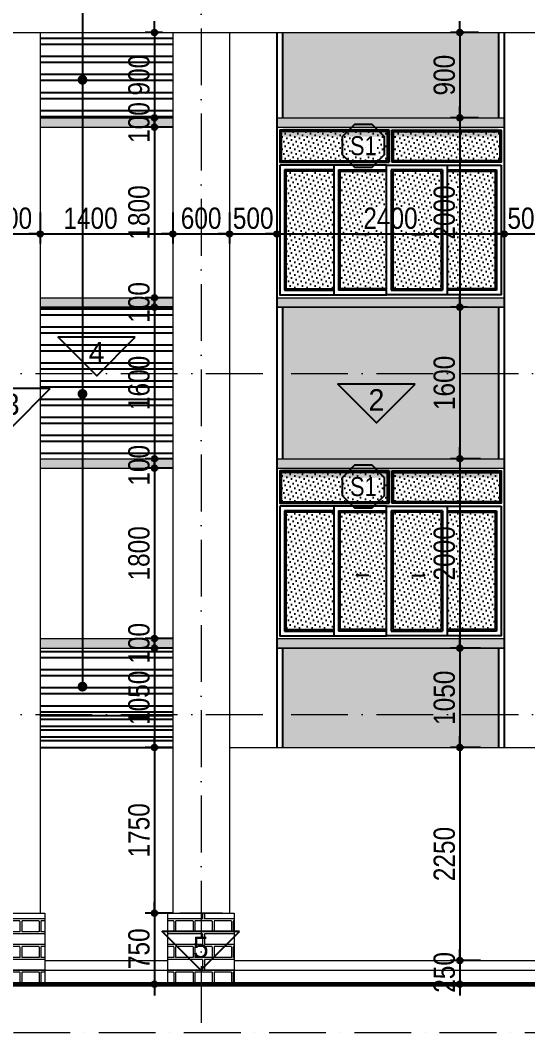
# Model space of a CAD drawing. Extents: x -1107188 to -523840, y 39692 to 514392.
# Drawn here: x -1044533 to -1039173, y 436877 to 447569 of the extents above; entities that cross this region are included whole.
import ezdxf
from ezdxf.enums import TextEntityAlignment as Align

# ---------------------------------------------------------------- set-up
doc = ezdxf.new("R2010")
doc.units = 0
doc.linetypes.add('ACAD_ISO10W100', pattern=[18, 12, -3, 0, -3])
doc.layers.get('DEFPOINTS').update_dxf_attribs({"linetype": 'CONTINUOUS'})
for name, color, linetype, lineweight in [('CAY', 84, 'CONTINUOUS', 5), ('HACHT', 8, 'CONTINUOUS', 5), ('NET-THAY', 2, 'CONTINUOUS', 13), ('TRUC', 24, 'CONTINUOUS', 0)]:
    doc.layers.add(name, color=color, linetype=linetype, lineweight=lineweight)
for name, color, linetype in [('DIM', 1, 'CONTINUOUS'), ('DOOR', 20, 'CONTINUOUS'), ('HACTH', 8, 'CONTINUOUS'), ('HATCH', 8, 'CONTINUOUS'), ('KINH 1', 142, 'CONTINUOUS'), ('TAGS', 60, 'CONTINUOUS'), ('TEXT', 7, 'CONTINUOUS')]:
    doc.layers.add(name, color=color, linetype=linetype)
doc.styles.add('AVO', font='')
doc.styles.add('HEL-CONDENSE', font='')
doc.styles.add('VNI-HELVE-CONDENSEN', font='')
doc.styles.get('AVO').set_extended_font_data('VNI-Avo')
doc.styles.get('HEL-CONDENSE').set_extended_font_data('VNI-Helve-Condense')
doc.styles.get('VNI-HELVE-CONDENSEN').set_extended_font_data('VNI-Helve-Condense')
doc.dimstyles.new('D100', dxfattribs={"dimtxt": 225, "dimasz": 1.2, "dimexe": 100, "dimexo": 0, "dimgap": 50, "dimtad": 1, "dimdec": 0, "dimzin": 13, "dimdsep": 46, "dimtxsty": 'HEL-CONDENSE', "dimblk": 'D50', "dimcen": 0, "dimclrd": 1, "dimclre": 1, "dimclrt": 7, "dimadec": 0, "dimazin": 0, "dimtfac": 1, "dimtdec": 0, "dimtmove": 0, "dimatfit": 3, "dimldrblk": 'D50', "dimfxl": 1, "dimtolj": 1, "dimtzin": 13, "dimarcsym": 0})
pattern_1 = [(37.5, (-2347963.833, 208982.804), (-1.2000235, 36.7059928), [0, -28.956, 0, -32.385, 0, -30.95625]), (7.5, (-2347963.833, 208982.804), (33.7142462, 53.7618825), [0, -15.621, 0, -26.0985, 0, -10.00125]), (327.5, (-2347987.264, 208982.804), (59.3244278, 0.10778885), [0, -9.525, 0, -34.29, 0, -44.7675]), (317.5, (-2347987.264, 208982.804), (57.266734, 16.7196992), [0, -4.7625, 0, -22.479, 0, -25.7175])]
pattern_2 = [(180, (-2347963.83, 208682.8), (-3e-14, -270.968), [387.35, -19.05]), (180, (-2347963.83, 208568.5), (-3e-14, -270.968), [387.35, -19.05]), (180, (-2348065.43, 208547.32), (-3e-14, -270.968), [184.15, -19.05]), (180, (-2348065.43, 208433.02), (-3e-14, -270.968), [184.15, -19.05]), (270, (-2347963.83, 208682.8), (406.4, -7e-14), [114.3, -156.6672]), (270, (-2347944.8, 208682.8), (406.4, -7e-14), [114.3, -156.6672]), (270, (-2348065.43, 208547.32), (203.2, -4e-14), [114.3, -156.6672]), (270, (-2348046.38, 208547.32), (203.2, -4e-14), [114.3, -156.6672])]

# ---------------------------------------------------------------- blocks, each defined once
blk = doc.blocks.new('KH-CUADI')
at = {"layer": 'TAGS'}
blk.add_lwpolyline([(-124, 300), (-300, 124), (-300, -124), (-124, -300), (124, -300), (300, -124), (300, 124), (124, 300)], close=True, dxfattribs=at)
at = {"layer": 'TAGS', "style": 'VNI-HELVE-CONDENSEN'}
blk.add_attdef('D', text='', height=300, dxfattribs=at).set_placement((0, 0), align=Align.MIDDLE)
blk = doc.blocks.new('A$C11FB6725')
at = {"layer": 'KINH 1'}
h = blk.add_hatch(dxfattribs=at)
h.set_pattern_fill('DOTS', color=256, scale=750, angle=45, style=0)
h.set_pattern_definition([(45, (0, 0), (-16.5728, 49.71845), [0, -46.875])])
h.paths.add_polyline_path([(60, -459), (-1065, -459), (-1065, -769), (60, -769)])
h.paths.add_polyline_path([(1245, -459), (120, -459), (120, -769), (1245, -769)])
h.paths.add_polyline_path([(1195, -879), (690, -879), (690, -2119), (1195, -2119)])
h.paths.add_polyline_path([(625, -879), (113, -879), (113, -2119), (625, -2119)])
h.paths.add_polyline_path([(48, -879), (-445, -879), (-445, -2119), (48, -2119)])
h.paths.add_polyline_path([(-510, -879), (-1015, -879), (-1015, -2119), (-510, -2119)])
at = {"layer": 'DOOR'}
for p, q in [((75, -784), (75, -444)), ((105, -784), (105, -444)), ((48, -814), (-1080, -814)), ((-510, -814), (-510, -2184)), ((48, -814), (1260, -814)), ((690, -814), (690, -2184)), ((-510, -864), (-1030, -864)), ((-1030, -864), (-1030, -2134)), ((-460, -864), (-460, -2134)), ((-460, -864), (48, -864)), ((640, -864), (98, -864)), ((98, -864), (98, -2134)), ((640, -864), (640, -2134)), ((690, -864), (1210, -864)), ((1210, -864), (1210, -2134)), ((-1030, -2134), (-510, -2134)), ((48, -2134), (-460, -2134)), ((98, -2134), (640, -2134)), ((1210, -2134), (690, -2134))]:
    blk.add_line(p, q, dxfattribs=at)
at = {"layer": 'DOOR', "color": 8}
for p, q in [((-510, -879), (-1015, -879)), ((-1015, -879), (-1015, -2119)), ((-445, -879), (-445, -2119)), ((-445, -879), (48, -879)), ((625, -879), (113, -879)), ((113, -879), (113, -2119)), ((625, -879), (625, -2119)), ((690, -879), (1195, -879)), ((1195, -879), (1195, -2119)), ((-1015, -2119), (-510, -2119)), ((48, -2119), (-445, -2119)), ((113, -2119), (625, -2119)), ((1195, -2119), (690, -2119))]:
    blk.add_line(p, q, dxfattribs=at)
at = {"layer": 'DOOR'}
for points in [[(75, -444), (-1080, -444), (-1080, -784), (75, -784)], [(105, -444), (1260, -444), (1260, -784), (105, -784)], [(-1080, -814), (-1080, -2184), (48, -2184), (48, -814)], [(1260, -814), (1260, -2184), (48, -2184), (48, -814)], [(-138, -1548), (-268, -1548), (-255, -1527)], [(317, -1548), (448, -1548), (434, -1527)]]:
    blk.add_lwpolyline(points, dxfattribs=at)
at = {"layer": 'DOOR', "color": 8}
for points in [[(60, -769), (60, -459), (-1065, -459), (-1065, -769), (60, -769)], [(120, -769), (120, -459), (1245, -459), (1245, -769), (120, -769)]]:
    blk.add_lwpolyline(points, close=True, dxfattribs=at)
at = {"layer": 'NET-THAY'}
for p, q in [((-1110, -414), (1290, -414)), ((1290, -2214), (1290, -414)), ((-1110, -2214), (1290, -2214))]:
    blk.add_line(p, q, dxfattribs=at)
blk.add_lwpolyline([(-1110, -414), (-1110, -2214)], dxfattribs=at)
at = {"layer": 'TAGS', "linetype": 'Continuous'}
ref = blk.add_blockref('KH-CUADI', (-197, -609), dxfattribs=dict(at, xscale=0.75, yscale=0.75, zscale=0.75, rotation=180))
ref.add_attrib('D', 'S1', dxfattribs={"color": 7, "height": 200, "style": 'VNI-HELVE-CONDENSEN'}).set_placement((-197, -609), align=Align.MIDDLE)
blk = doc.blocks.new('D50')
at = {"layer": 'DIM'}
blk.add_hatch(color=256, dxfattribs=at).paths.add_polyline_path([(25, 0, 1), (-25, 0, 1)])
blk.add_line((25, 0), (100, 0), dxfattribs=at)
blk.add_circle((0, 0), 25, dxfattribs=at)
blk = doc.blocks.new('*D976')
at = {"layer": 'DEFPOINTS', "color": 0, "linetype": 'Continuous', "transparency": 16777216}
for p in [(-1044923, 445539), (-1044323, 445539), (-1044323, 445312)]:
    blk.add_point(p, dxfattribs=at)
at = {"layer": 'DIM', "color": 1, "linetype": 'Continuous', "lineweight": -2, "transparency": 16777216}
for p, q in [((-1044923, 445539), (-1044923, 445212)), ((-1044323, 445539), (-1044323, 445212)), ((-1044922, 445312), (-1044325, 445312))]:
    blk.add_line(p, q, dxfattribs=at)
at = {"layer": 'DIM', "color": 1, "linetype": 'Continuous', "lineweight": -2, "transparency": 16777216, "xscale": 1.199999999999999, "yscale": 1.199999999999999, "zscale": 1.199999999999999, "rotation": 180}
blk.add_blockref('D50', (-1044923, 445312), dxfattribs=at)
at = {"layer": 'DIM', "color": 1, "linetype": 'Continuous', "lineweight": -2, "transparency": 16777216, "xscale": 1.199999999999999, "yscale": 1.199999999999999, "zscale": 1.199999999999999}
blk.add_blockref('D50', (-1044323, 445312), dxfattribs=at)
at = {"layer": 'DIM', "color": 7, "linetype": 'Continuous', "transparency": 16777216, "insert": (-1044623, 445477), "char_height": 225, "attachment_point": 5, "style": 'HEL-CONDENSE'}
blk.add_mtext('\\A1;600', dxfattribs=at)
blk = doc.blocks.new('*D977')
at = {"layer": 'DEFPOINTS', "color": 0, "linetype": 'Continuous', "transparency": 16777216}
for p in [(-1044323, 445539), (-1042923, 445539), (-1042923, 445312)]:
    blk.add_point(p, dxfattribs=at)
at = {"layer": 'DIM', "color": 1, "linetype": 'Continuous', "lineweight": -2, "transparency": 16777216}
for p, q in [((-1044323, 445539), (-1044323, 445212)), ((-1042923, 445539), (-1042923, 445212)), ((-1044322, 445312), (-1042925, 445312))]:
    blk.add_line(p, q, dxfattribs=at)
at = {"layer": 'DIM', "color": 1, "linetype": 'Continuous', "lineweight": -2, "transparency": 16777216, "xscale": 1.199999999999999, "yscale": 1.199999999999999, "zscale": 1.199999999999999, "rotation": 180}
blk.add_blockref('D50', (-1044323, 445312), dxfattribs=at)
at = {"layer": 'DIM', "color": 1, "linetype": 'Continuous', "lineweight": -2, "transparency": 16777216, "xscale": 1.199999999999999, "yscale": 1.199999999999999, "zscale": 1.199999999999999}
blk.add_blockref('D50', (-1042923, 445312), dxfattribs=at)
at = {"layer": 'DIM', "color": 7, "linetype": 'Continuous', "transparency": 16777216, "insert": (-1043791, 445477), "char_height": 225, "attachment_point": 5, "style": 'HEL-CONDENSE'}
blk.add_mtext('\\A1;1400', dxfattribs=at)
blk = doc.blocks.new('*D978')
at = {"layer": 'DEFPOINTS', "color": 0, "linetype": 'Continuous', "transparency": 16777216}
for p in [(-1042923, 445539), (-1042323, 445539), (-1042323, 445312)]:
    blk.add_point(p, dxfattribs=at)
at = {"layer": 'DIM', "color": 1, "linetype": 'Continuous', "lineweight": -2, "transparency": 16777216}
for p, q in [((-1042923, 445539), (-1042923, 445212)), ((-1042323, 445539), (-1042323, 445212)), ((-1042922, 445312), (-1042325, 445312))]:
    blk.add_line(p, q, dxfattribs=at)
at = {"layer": 'DIM', "color": 1, "linetype": 'Continuous', "lineweight": -2, "transparency": 16777216, "xscale": 1.199999999999999, "yscale": 1.199999999999999, "zscale": 1.199999999999999, "rotation": 180}
blk.add_blockref('D50', (-1042923, 445312), dxfattribs=at)
at = {"layer": 'DIM', "color": 1, "linetype": 'Continuous', "lineweight": -2, "transparency": 16777216, "xscale": 1.199999999999999, "yscale": 1.199999999999999, "zscale": 1.199999999999999}
blk.add_blockref('D50', (-1042323, 445312), dxfattribs=at)
at = {"layer": 'DIM', "color": 7, "linetype": 'Continuous', "transparency": 16777216, "insert": (-1042623, 445477), "char_height": 225, "attachment_point": 5, "style": 'HEL-CONDENSE'}
blk.add_mtext('\\A1;600', dxfattribs=at)
blk = doc.blocks.new('*D979')
at = {"layer": 'DEFPOINTS', "color": 0, "linetype": 'Continuous', "transparency": 16777216}
for p in [(-1042323, 445539), (-1041823, 445539), (-1041823, 445312)]:
    blk.add_point(p, dxfattribs=at)
at = {"layer": 'DIM', "color": 1, "linetype": 'Continuous', "lineweight": -2, "transparency": 16777216}
for p, q in [((-1042323, 445539), (-1042323, 445212)), ((-1041823, 445539), (-1041823, 445212)), ((-1042322, 445312), (-1041825, 445312))]:
    blk.add_line(p, q, dxfattribs=at)
at = {"layer": 'DIM', "color": 1, "linetype": 'Continuous', "lineweight": -2, "transparency": 16777216, "xscale": 1.199999999999999, "yscale": 1.199999999999999, "zscale": 1.199999999999999, "rotation": 180}
blk.add_blockref('D50', (-1042323, 445312), dxfattribs=at)
at = {"layer": 'DIM', "color": 1, "linetype": 'Continuous', "lineweight": -2, "transparency": 16777216, "xscale": 1.199999999999999, "yscale": 1.199999999999999, "zscale": 1.199999999999999}
blk.add_blockref('D50', (-1041823, 445312), dxfattribs=at)
at = {"layer": 'DIM', "color": 7, "linetype": 'Continuous', "transparency": 16777216, "insert": (-1042073, 445477), "char_height": 225, "attachment_point": 5, "style": 'HEL-CONDENSE'}
blk.add_mtext('\\A1;500', dxfattribs=at)
blk = doc.blocks.new('*D980')
at = {"layer": 'DEFPOINTS', "color": 0, "linetype": 'Continuous', "transparency": 16777216}
for p in [(-1041823, 445539), (-1039423, 445539), (-1039423, 445312)]:
    blk.add_point(p, dxfattribs=at)
at = {"layer": 'DIM', "color": 1, "linetype": 'Continuous', "lineweight": -2, "transparency": 16777216}
for p, q in [((-1041823, 445539), (-1041823, 445212)), ((-1039423, 445539), (-1039423, 445212)), ((-1041822, 445312), (-1039425, 445312))]:
    blk.add_line(p, q, dxfattribs=at)
at = {"layer": 'DIM', "color": 1, "linetype": 'Continuous', "lineweight": -2, "transparency": 16777216, "xscale": 1.199999999999999, "yscale": 1.199999999999999, "zscale": 1.199999999999999, "rotation": 180}
blk.add_blockref('D50', (-1041823, 445312), dxfattribs=at)
at = {"layer": 'DIM', "color": 1, "linetype": 'Continuous', "lineweight": -2, "transparency": 16777216, "xscale": 1.199999999999999, "yscale": 1.199999999999999, "zscale": 1.199999999999999}
blk.add_blockref('D50', (-1039423, 445312), dxfattribs=at)
at = {"layer": 'DIM', "color": 7, "linetype": 'Continuous', "transparency": 16777216, "insert": (-1040623, 445477), "char_height": 225, "attachment_point": 5, "style": 'HEL-CONDENSE'}
blk.add_mtext('\\A1;2400', dxfattribs=at)
blk = doc.blocks.new('*D981')
at = {"layer": 'DEFPOINTS', "color": 0, "linetype": 'Continuous', "transparency": 16777216}
for p in [(-1039423, 445539), (-1038923, 445470), (-1038923, 445312)]:
    blk.add_point(p, dxfattribs=at)
at = {"layer": 'DIM', "color": 1, "linetype": 'Continuous', "lineweight": -2, "transparency": 16777216}
for p, q in [((-1039423, 445539), (-1039423, 445212)), ((-1038923, 445470), (-1038923, 445212)), ((-1039422, 445312), (-1038925, 445312))]:
    blk.add_line(p, q, dxfattribs=at)
at = {"layer": 'DIM', "color": 1, "linetype": 'Continuous', "lineweight": -2, "transparency": 16777216, "xscale": 1.199999999999999, "yscale": 1.199999999999999, "zscale": 1.199999999999999, "rotation": 180}
blk.add_blockref('D50', (-1039423, 445312), dxfattribs=at)
at = {"layer": 'DIM', "color": 1, "linetype": 'Continuous', "lineweight": -2, "transparency": 16777216, "xscale": 1.199999999999999, "yscale": 1.199999999999999, "zscale": 1.199999999999999}
blk.add_blockref('D50', (-1038923, 445312), dxfattribs=at)
at = {"layer": 'DIM', "color": 7, "linetype": 'Continuous', "transparency": 16777216, "insert": (-1039173, 445477), "char_height": 225, "attachment_point": 5, "style": 'HEL-CONDENSE'}
blk.add_mtext('\\A1;500', dxfattribs=at)
blk = doc.blocks.new('*D927')
at = {"layer": 'DEFPOINTS', "color": 0, "linetype": 'Continuous', "transparency": 16777216}
for p in [(-1043031, 447439), (-1043114, 446539), (-1043031, 446539)]:
    blk.add_point(p, dxfattribs=at)
at = {"layer": 'DIM', "color": 1, "linetype": 'Continuous', "lineweight": -2, "transparency": 16777216}
for p, q in [((-1043031, 447439), (-1043214, 447439)), ((-1043114, 447437), (-1043114, 446540)), ((-1043031, 446539), (-1043214, 446539))]:
    blk.add_line(p, q, dxfattribs=at)
at = {"layer": 'DIM', "color": 1, "linetype": 'Continuous', "lineweight": -2, "transparency": 16777216, "xscale": 1.199999999999999, "yscale": 1.199999999999999, "zscale": 1.199999999999999}
for p, rotation in [((-1043114, 447439), 90), ((-1043114, 446539), 270)]:
    blk.add_blockref('D50', p, dxfattribs=dict(at, rotation=rotation))
at = {"layer": 'DIM', "color": 7, "linetype": 'Continuous', "transparency": 16777216, "insert": (-1043279, 446989), "char_height": 225, "attachment_point": 5, "rotation": 90, "style": 'HEL-CONDENSE'}
blk.add_mtext('\\A1;900', dxfattribs=at)
blk = doc.blocks.new('*D928')
at = {"layer": 'DEFPOINTS', "color": 0, "linetype": 'Continuous', "transparency": 16777216}
for p in [(-1043031, 446539), (-1043114, 446439), (-1042923, 446439)]:
    blk.add_point(p, dxfattribs=at)
at = {"layer": 'DIM', "color": 1, "linetype": 'Continuous', "lineweight": -2, "transparency": 16777216}
for p, q in [((-1043031, 446539), (-1043214, 446539)), ((-1043114, 446540), (-1043114, 446541)), ((-1043114, 446539), (-1043114, 446439)), ((-1042923, 446439), (-1043214, 446439)), ((-1043114, 446437), (-1043114, 446436))]:
    blk.add_line(p, q, dxfattribs=at)
at = {"layer": 'DIM', "color": 1, "linetype": 'Continuous', "lineweight": -2, "transparency": 16777216, "xscale": 1.199999999999999, "yscale": 1.199999999999999, "zscale": 1.199999999999999}
for p, rotation in [((-1043114, 446539), 270), ((-1043114, 446439), 90)]:
    blk.add_blockref('D50', p, dxfattribs=dict(at, rotation=rotation))
at = {"layer": 'DIM', "color": 7, "linetype": 'Continuous', "transparency": 16777216, "insert": (-1043279, 446489), "char_height": 225, "attachment_point": 5, "rotation": 90, "style": 'HEL-CONDENSE'}
blk.add_mtext('\\A1;100', dxfattribs=at)
blk = doc.blocks.new('*D929')
at = {"layer": 'DEFPOINTS', "color": 0, "linetype": 'Continuous', "transparency": 16777216}
for p in [(-1042923, 446439), (-1043114, 444639), (-1042923, 444639)]:
    blk.add_point(p, dxfattribs=at)
at = {"layer": 'DIM', "color": 1, "linetype": 'Continuous', "lineweight": -2, "transparency": 16777216}
for p, q in [((-1042923, 446439), (-1043214, 446439)), ((-1043114, 446437), (-1043114, 444640)), ((-1042923, 444639), (-1043214, 444639))]:
    blk.add_line(p, q, dxfattribs=at)
at = {"layer": 'DIM', "color": 1, "linetype": 'Continuous', "lineweight": -2, "transparency": 16777216, "xscale": 1.199999999999999, "yscale": 1.199999999999999, "zscale": 1.199999999999999}
for p, rotation in [((-1043114, 446439), 90), ((-1043114, 444639), 270)]:
    blk.add_blockref('D50', p, dxfattribs=dict(at, rotation=rotation))
at = {"layer": 'DIM', "color": 7, "linetype": 'Continuous', "transparency": 16777216, "insert": (-1043279, 445539), "char_height": 225, "attachment_point": 5, "rotation": 90, "style": 'HEL-CONDENSE'}
blk.add_mtext('\\A1;1800', dxfattribs=at)
blk = doc.blocks.new('*D930')
at = {"layer": 'DEFPOINTS', "color": 0, "linetype": 'Continuous', "transparency": 16777216}
for p in [(-1042923, 444639), (-1043114, 444539), (-1042923, 444539)]:
    blk.add_point(p, dxfattribs=at)
at = {"layer": 'DIM', "color": 1, "linetype": 'Continuous', "lineweight": -2, "transparency": 16777216}
for p, q in [((-1042923, 444639), (-1043214, 444639)), ((-1043114, 444640), (-1043114, 444641)), ((-1043114, 444639), (-1043114, 444539)), ((-1042923, 444539), (-1043214, 444539)), ((-1043114, 444537), (-1043114, 444536))]:
    blk.add_line(p, q, dxfattribs=at)
at = {"layer": 'DIM', "color": 1, "linetype": 'Continuous', "lineweight": -2, "transparency": 16777216, "xscale": 1.199999999999999, "yscale": 1.199999999999999, "zscale": 1.199999999999999}
for p, rotation in [((-1043114, 444639), 270), ((-1043114, 444539), 90)]:
    blk.add_blockref('D50', p, dxfattribs=dict(at, rotation=rotation))
at = {"layer": 'DIM', "color": 7, "linetype": 'Continuous', "transparency": 16777216, "insert": (-1043279, 444589), "char_height": 225, "attachment_point": 5, "rotation": 90, "style": 'HEL-CONDENSE'}
blk.add_mtext('\\A1;100', dxfattribs=at)
blk = doc.blocks.new('*D931')
at = {"layer": 'DEFPOINTS', "color": 0, "linetype": 'Continuous', "transparency": 16777216}
for p in [(-1042923, 444539), (-1043114, 442939), (-1042923, 442939)]:
    blk.add_point(p, dxfattribs=at)
at = {"layer": 'DIM', "color": 1, "linetype": 'Continuous', "lineweight": -2, "transparency": 16777216}
for p, q in [((-1042923, 444539), (-1043214, 444539)), ((-1043114, 444537), (-1043114, 442940)), ((-1042923, 442939), (-1043214, 442939))]:
    blk.add_line(p, q, dxfattribs=at)
at = {"layer": 'DIM', "color": 1, "linetype": 'Continuous', "lineweight": -2, "transparency": 16777216, "xscale": 1.199999999999999, "yscale": 1.199999999999999, "zscale": 1.199999999999999}
for p, rotation in [((-1043114, 444539), 90), ((-1043114, 442939), 270)]:
    blk.add_blockref('D50', p, dxfattribs=dict(at, rotation=rotation))
at = {"layer": 'DIM', "color": 7, "linetype": 'Continuous', "transparency": 16777216, "insert": (-1043279, 443739), "char_height": 225, "attachment_point": 5, "rotation": 90, "style": 'HEL-CONDENSE'}
blk.add_mtext('\\A1;1600', dxfattribs=at)
blk = doc.blocks.new('*D932')
at = {"layer": 'DEFPOINTS', "color": 0, "linetype": 'Continuous', "transparency": 16777216}
for p in [(-1042923, 442939), (-1043114, 442839), (-1042923, 442839)]:
    blk.add_point(p, dxfattribs=at)
at = {"layer": 'DIM', "color": 1, "linetype": 'Continuous', "lineweight": -2, "transparency": 16777216}
for p, q in [((-1042923, 442939), (-1043214, 442939)), ((-1043114, 442940), (-1043114, 442941)), ((-1043114, 442939), (-1043114, 442839)), ((-1042923, 442839), (-1043214, 442839)), ((-1043114, 442837), (-1043114, 442836))]:
    blk.add_line(p, q, dxfattribs=at)
at = {"layer": 'DIM', "color": 1, "linetype": 'Continuous', "lineweight": -2, "transparency": 16777216, "xscale": 1.199999999999999, "yscale": 1.199999999999999, "zscale": 1.199999999999999}
for p, rotation in [((-1043114, 442939), 270), ((-1043114, 442839), 90)]:
    blk.add_blockref('D50', p, dxfattribs=dict(at, rotation=rotation))
at = {"layer": 'DIM', "color": 7, "linetype": 'Continuous', "transparency": 16777216, "insert": (-1043279, 442869), "char_height": 225, "attachment_point": 5, "rotation": 90, "style": 'HEL-CONDENSE'}
blk.add_mtext('\\A1;100', dxfattribs=at)
blk = doc.blocks.new('*D933')
at = {"layer": 'DEFPOINTS', "color": 0, "linetype": 'Continuous', "transparency": 16777216}
for p in [(-1042923, 442839), (-1043114, 441039), (-1042923, 441039)]:
    blk.add_point(p, dxfattribs=at)
at = {"layer": 'DIM', "color": 1, "linetype": 'Continuous', "lineweight": -2, "transparency": 16777216}
for p, q in [((-1042923, 442839), (-1043214, 442839)), ((-1043114, 442837), (-1043114, 441040)), ((-1042923, 441039), (-1043214, 441039))]:
    blk.add_line(p, q, dxfattribs=at)
at = {"layer": 'DIM', "color": 1, "linetype": 'Continuous', "lineweight": -2, "transparency": 16777216, "xscale": 1.199999999999999, "yscale": 1.199999999999999, "zscale": 1.199999999999999}
for p, rotation in [((-1043114, 442839), 90), ((-1043114, 441039), 270)]:
    blk.add_blockref('D50', p, dxfattribs=dict(at, rotation=rotation))
at = {"layer": 'DIM', "color": 7, "linetype": 'Continuous', "transparency": 16777216, "insert": (-1043279, 441939), "char_height": 225, "attachment_point": 5, "rotation": 90, "style": 'HEL-CONDENSE'}
blk.add_mtext('\\A1;1800', dxfattribs=at)
blk = doc.blocks.new('*D934')
at = {"layer": 'DEFPOINTS', "color": 0, "linetype": 'Continuous', "transparency": 16777216}
for p in [(-1042923, 441039), (-1043114, 440939), (-1042923, 440939)]:
    blk.add_point(p, dxfattribs=at)
at = {"layer": 'DIM', "color": 1, "linetype": 'Continuous', "lineweight": -2, "transparency": 16777216}
for p, q in [((-1042923, 441039), (-1043214, 441039)), ((-1043114, 441040), (-1043114, 441041)), ((-1043114, 441039), (-1043114, 440939)), ((-1042923, 440939), (-1043214, 440939)), ((-1043114, 440937), (-1043114, 440936))]:
    blk.add_line(p, q, dxfattribs=at)
at = {"layer": 'DIM', "color": 1, "linetype": 'Continuous', "lineweight": -2, "transparency": 16777216, "xscale": 1.199999999999999, "yscale": 1.199999999999999, "zscale": 1.199999999999999}
for p, rotation in [((-1043114, 441039), 270), ((-1043114, 440939), 90)]:
    blk.add_blockref('D50', p, dxfattribs=dict(at, rotation=rotation))
at = {"layer": 'DIM', "color": 7, "linetype": 'Continuous', "transparency": 16777216, "insert": (-1043279, 440989), "char_height": 225, "attachment_point": 5, "rotation": 90, "style": 'HEL-CONDENSE'}
blk.add_mtext('\\A1;100', dxfattribs=at)
blk = doc.blocks.new('*D992')
at = {"layer": 'DEFPOINTS', "color": 0, "linetype": 'Continuous', "transparency": 16777216}
for p in [(-1042923, 440939), (-1043114, 439889), (-1042923, 439889)]:
    blk.add_point(p, dxfattribs=at)
at = {"layer": 'DIM', "color": 1, "linetype": 'Continuous', "lineweight": -2, "transparency": 16777216}
for p, q in [((-1042923, 440939), (-1043214, 440939)), ((-1043114, 440937), (-1043114, 439890)), ((-1042923, 439889), (-1043214, 439889))]:
    blk.add_line(p, q, dxfattribs=at)
at = {"layer": 'DIM', "color": 1, "linetype": 'Continuous', "lineweight": -2, "transparency": 16777216, "xscale": 1.199999999999999, "yscale": 1.199999999999999, "zscale": 1.199999999999999}
for p, rotation in [((-1043114, 440939), 90), ((-1043114, 439889), 270)]:
    blk.add_blockref('D50', p, dxfattribs=dict(at, rotation=rotation))
at = {"layer": 'DIM', "color": 7, "linetype": 'Continuous', "transparency": 16777216, "insert": (-1043279, 440414), "char_height": 225, "attachment_point": 5, "rotation": 90, "style": 'HEL-CONDENSE'}
blk.add_mtext('\\A1;1050', dxfattribs=at)
blk = doc.blocks.new('*D993')
at = {"layer": 'DEFPOINTS', "color": 0, "linetype": 'Continuous', "transparency": 16777216}
for p in [(-1042923, 439889), (-1043114, 438139), (-1042923, 438139)]:
    blk.add_point(p, dxfattribs=at)
at = {"layer": 'DIM', "color": 1, "linetype": 'Continuous', "lineweight": -2, "transparency": 16777216}
for p, q in [((-1042923, 439889), (-1043214, 439889)), ((-1043114, 439887), (-1043114, 438140)), ((-1042923, 438139), (-1043214, 438139))]:
    blk.add_line(p, q, dxfattribs=at)
at = {"layer": 'DIM', "color": 1, "linetype": 'Continuous', "lineweight": -2, "transparency": 16777216, "xscale": 1.199999999999999, "yscale": 1.199999999999999, "zscale": 1.199999999999999}
for p, rotation in [((-1043114, 439889), 90), ((-1043114, 438139), 270)]:
    blk.add_blockref('D50', p, dxfattribs=dict(at, rotation=rotation))
at = {"layer": 'DIM', "color": 7, "linetype": 'Continuous', "transparency": 16777216, "insert": (-1043279, 439014), "char_height": 225, "attachment_point": 5, "rotation": 90, "style": 'HEL-CONDENSE'}
blk.add_mtext('\\A1;1750', dxfattribs=at)
blk = doc.blocks.new('*D994')
at = {"layer": 'DEFPOINTS', "color": 0, "linetype": 'Continuous', "transparency": 16777216}
for p in [(-1042923, 438139), (-1043114, 437389), (-1042973, 437389)]:
    blk.add_point(p, dxfattribs=at)
at = {"layer": 'DIM', "color": 1, "linetype": 'Continuous', "lineweight": -2, "transparency": 16777216}
for p, q in [((-1042923, 438139), (-1043214, 438139)), ((-1043114, 438137), (-1043114, 437390)), ((-1042973, 437389), (-1043214, 437389))]:
    blk.add_line(p, q, dxfattribs=at)
at = {"layer": 'DIM', "color": 1, "linetype": 'Continuous', "lineweight": -2, "transparency": 16777216, "xscale": 1.199999999999999, "yscale": 1.199999999999999, "zscale": 1.199999999999999}
for p, rotation in [((-1043114, 438139), 90), ((-1043114, 437389), 270)]:
    blk.add_blockref('D50', p, dxfattribs=dict(at, rotation=rotation))
at = {"layer": 'DIM', "color": 7, "linetype": 'Continuous', "transparency": 16777216, "insert": (-1043279, 437764), "char_height": 225, "attachment_point": 5, "rotation": 90, "style": 'HEL-CONDENSE'}
blk.add_mtext('\\A1;750', dxfattribs=at)
blk = doc.blocks.new('*D995')
at = {"layer": 'DEFPOINTS', "color": 0, "linetype": 'Continuous', "transparency": 16777216}
for p in [(-1039694, 447439), (-1039889, 446539), (-1039694, 446539)]:
    blk.add_point(p, dxfattribs=at)
at = {"layer": 'DIM', "color": 1, "linetype": 'Continuous', "lineweight": -2, "transparency": 16777216}
for p, q in [((-1039694, 447439), (-1039989, 447439)), ((-1039889, 447437), (-1039889, 446540)), ((-1039694, 446539), (-1039989, 446539))]:
    blk.add_line(p, q, dxfattribs=at)
at = {"layer": 'DIM', "color": 1, "linetype": 'Continuous', "lineweight": -2, "transparency": 16777216, "xscale": 1.199999999999999, "yscale": 1.199999999999999, "zscale": 1.199999999999999}
for p, rotation in [((-1039889, 447439), 90), ((-1039889, 446539), 270)]:
    blk.add_blockref('D50', p, dxfattribs=dict(at, rotation=rotation))
at = {"layer": 'DIM', "color": 7, "linetype": 'Continuous', "transparency": 16777216, "insert": (-1040054, 446989), "char_height": 225, "attachment_point": 5, "rotation": 90, "style": 'HEL-CONDENSE'}
blk.add_mtext('\\A1;900', dxfattribs=at)
blk = doc.blocks.new('*D996')
at = {"layer": 'DEFPOINTS', "color": 0, "linetype": 'Continuous', "transparency": 16777216}
for p in [(-1039694, 446539), (-1039889, 444539), (-1039813, 444539)]:
    blk.add_point(p, dxfattribs=at)
at = {"layer": 'DIM', "color": 1, "linetype": 'Continuous', "lineweight": -2, "transparency": 16777216}
for p, q in [((-1039694, 446539), (-1039989, 446539)), ((-1039889, 446537), (-1039889, 444540)), ((-1039813, 444539), (-1039989, 444539))]:
    blk.add_line(p, q, dxfattribs=at)
at = {"layer": 'DIM', "color": 1, "linetype": 'Continuous', "lineweight": -2, "transparency": 16777216, "xscale": 1.199999999999999, "yscale": 1.199999999999999, "zscale": 1.199999999999999}
for p, rotation in [((-1039889, 446539), 90), ((-1039889, 444539), 270)]:
    blk.add_blockref('D50', p, dxfattribs=dict(at, rotation=rotation))
at = {"layer": 'DIM', "color": 7, "linetype": 'Continuous', "transparency": 16777216, "insert": (-1040054, 445539), "char_height": 225, "attachment_point": 5, "rotation": 90, "style": 'HEL-CONDENSE'}
blk.add_mtext('\\A1;2000', dxfattribs=at)
blk = doc.blocks.new('*D997')
at = {"layer": 'DEFPOINTS', "color": 0, "linetype": 'Continuous', "transparency": 16777216}
for p in [(-1039813, 444539), (-1039889, 442939), (-1039671, 442939)]:
    blk.add_point(p, dxfattribs=at)
at = {"layer": 'DIM', "color": 1, "linetype": 'Continuous', "lineweight": -2, "transparency": 16777216}
for p, q in [((-1039813, 444539), (-1039989, 444539)), ((-1039889, 444537), (-1039889, 442940)), ((-1039671, 442939), (-1039989, 442939))]:
    blk.add_line(p, q, dxfattribs=at)
at = {"layer": 'DIM', "color": 1, "linetype": 'Continuous', "lineweight": -2, "transparency": 16777216, "xscale": 1.199999999999999, "yscale": 1.199999999999999, "zscale": 1.199999999999999}
for p, rotation in [((-1039889, 444539), 90), ((-1039889, 442939), 270)]:
    blk.add_blockref('D50', p, dxfattribs=dict(at, rotation=rotation))
at = {"layer": 'DIM', "color": 7, "linetype": 'Continuous', "transparency": 16777216, "insert": (-1040054, 443739), "char_height": 225, "attachment_point": 5, "rotation": 90, "style": 'HEL-CONDENSE'}
blk.add_mtext('\\A1;1600', dxfattribs=at)
blk = doc.blocks.new('*D998')
at = {"layer": 'DEFPOINTS', "color": 0, "linetype": 'Continuous', "transparency": 16777216}
for p in [(-1039671, 442939), (-1039889, 440939), (-1039671, 440939)]:
    blk.add_point(p, dxfattribs=at)
at = {"layer": 'DIM', "color": 1, "linetype": 'Continuous', "lineweight": -2, "transparency": 16777216}
for p, q in [((-1039671, 442939), (-1039989, 442939)), ((-1039889, 442937), (-1039889, 440940)), ((-1039671, 440939), (-1039989, 440939))]:
    blk.add_line(p, q, dxfattribs=at)
at = {"layer": 'DIM', "color": 1, "linetype": 'Continuous', "lineweight": -2, "transparency": 16777216, "xscale": 1.199999999999999, "yscale": 1.199999999999999, "zscale": 1.199999999999999}
for p, rotation in [((-1039889, 442939), 90), ((-1039889, 440939), 270)]:
    blk.add_blockref('D50', p, dxfattribs=dict(at, rotation=rotation))
at = {"layer": 'DIM', "color": 7, "linetype": 'Continuous', "transparency": 16777216, "insert": (-1040054, 441939), "char_height": 225, "attachment_point": 5, "rotation": 90, "style": 'HEL-CONDENSE'}
blk.add_mtext('\\A1;2000', dxfattribs=at)
blk = doc.blocks.new('*D999')
at = {"layer": 'DEFPOINTS', "color": 0, "linetype": 'Continuous', "transparency": 16777216}
for p in [(-1039671, 440939), (-1039889, 439889), (-1039671, 439889)]:
    blk.add_point(p, dxfattribs=at)
at = {"layer": 'DIM', "color": 1, "linetype": 'Continuous', "lineweight": -2, "transparency": 16777216}
for p, q in [((-1039671, 440939), (-1039989, 440939)), ((-1039889, 440937), (-1039889, 439890)), ((-1039671, 439889), (-1039989, 439889))]:
    blk.add_line(p, q, dxfattribs=at)
at = {"layer": 'DIM', "color": 1, "linetype": 'Continuous', "lineweight": -2, "transparency": 16777216, "xscale": 1.199999999999999, "yscale": 1.199999999999999, "zscale": 1.199999999999999}
for p, rotation in [((-1039889, 440939), 90), ((-1039889, 439889), 270)]:
    blk.add_blockref('D50', p, dxfattribs=dict(at, rotation=rotation))
at = {"layer": 'DIM', "color": 7, "linetype": 'Continuous', "transparency": 16777216, "insert": (-1040054, 440414), "char_height": 225, "attachment_point": 5, "rotation": 90, "style": 'HEL-CONDENSE'}
blk.add_mtext('\\A1;1050', dxfattribs=at)
blk = doc.blocks.new('*D1000')
at = {"layer": 'DEFPOINTS', "color": 0, "linetype": 'Continuous', "transparency": 16777216}
for p in [(-1039671, 439889), (-1039889, 437639), (-1039671, 437639)]:
    blk.add_point(p, dxfattribs=at)
at = {"layer": 'DIM', "color": 1, "linetype": 'Continuous', "lineweight": -2, "transparency": 16777216}
for p, q in [((-1039671, 439889), (-1039989, 439889)), ((-1039889, 439887), (-1039889, 437640)), ((-1039671, 437639), (-1039989, 437639))]:
    blk.add_line(p, q, dxfattribs=at)
at = {"layer": 'DIM', "color": 1, "linetype": 'Continuous', "lineweight": -2, "transparency": 16777216, "xscale": 1.199999999999999, "yscale": 1.199999999999999, "zscale": 1.199999999999999}
for p, rotation in [((-1039889, 439889), 90), ((-1039889, 437639), 270)]:
    blk.add_blockref('D50', p, dxfattribs=dict(at, rotation=rotation))
at = {"layer": 'DIM', "color": 7, "linetype": 'Continuous', "transparency": 16777216, "insert": (-1040054, 438764), "char_height": 225, "attachment_point": 5, "rotation": 90, "style": 'HEL-CONDENSE'}
blk.add_mtext('\\A1;2250', dxfattribs=at)
blk = doc.blocks.new('*D935')
at = {"layer": 'DEFPOINTS', "color": 0, "linetype": 'Continuous', "transparency": 16777216}
for p in [(-1039671, 437639), (-1039889, 437389), (-1039660, 437389)]:
    blk.add_point(p, dxfattribs=at)
at = {"layer": 'DIM', "color": 1, "linetype": 'Continuous', "lineweight": -2, "transparency": 16777216}
for p, q in [((-1039671, 437639), (-1039989, 437639)), ((-1039889, 437637), (-1039889, 437390)), ((-1039660, 437389), (-1039989, 437389))]:
    blk.add_line(p, q, dxfattribs=at)
at = {"layer": 'DIM', "color": 1, "linetype": 'Continuous', "lineweight": -2, "transparency": 16777216, "xscale": 1.199999999999999, "yscale": 1.199999999999999, "zscale": 1.199999999999999}
for p, rotation in [((-1039889, 437639), 90), ((-1039889, 437389), 270)]:
    blk.add_blockref('D50', p, dxfattribs=dict(at, rotation=rotation))
at = {"layer": 'DIM', "color": 7, "linetype": 'Continuous', "transparency": 16777216, "insert": (-1040054, 437514), "char_height": 225, "attachment_point": 5, "rotation": 90, "style": 'HEL-CONDENSE'}
blk.add_mtext('\\A1;250', dxfattribs=at)
blk = doc.blocks.new('TUONG-NAM')
at = {"layer": 'TAGS'}
blk.add_lwpolyline([(-453, -453), (453, -453), (0, 0)], close=True, dxfattribs=at)
at = {"layer": 'TAGS', "linetype": 'Continuous', "style": 'AVO'}
blk.add_attdef('KH-TUONG', text='', height=250, dxfattribs=at).set_placement((0, -269), align=Align.MIDDLE_CENTER)

msp = doc.modelspace()

# ---------------------------------------------------------------- hatches: boundary and pattern name
at = {"layer": 'DIM', "linetype": 'ByBlock'}
for points in [[(-1043823.721, 446939.622, 1), (-1043928.241, 446939.622, 1)], [(-1043823.721, 443623.072, 1), (-1043928.241, 443623.072, 1)], [(-1043823.721, 440531.46, 1), (-1043928.241, 440531.46, 1)]]:
    msp.add_hatch(color=1, dxfattribs=at).paths.add_polyline_path(points)
at = {"layer": 'HACHT'}
h = msp.add_hatch(dxfattribs=at)
h.set_pattern_fill('AR-BRELM', color=256, scale=2, angle=180, style=0)
h.set_pattern_definition(pattern_2)
h.paths.add_polyline_path([(-1044273.323, 437388.696), (-1044273.323, 437538.696), (-1044623.323, 437538.696), (-1044623.323, 437388.696)])
h.paths.add_polyline_path([(-1044273.323, 437538.696), (-1044273.323, 438138.696), (-1044623.323, 438138.696), (-1044623.323, 437538.696)])
h.paths.add_polyline_path([(-1044973.323, 438138.696), (-1044973.323, 437538.696), (-1044623.323, 437538.696), (-1044623.323, 438138.696)])
h.paths.add_polyline_path([(-1044973.323, 437538.696), (-1044973.323, 437388.696), (-1044623.323, 437388.696), (-1044623.323, 437538.696)])
h = msp.add_hatch(dxfattribs=at)
h.set_pattern_fill('AR-BRELM', color=256, scale=2, angle=180, style=0)
h.set_pattern_definition(pattern_2)
h.paths.add_polyline_path([(-1042973.323, 438138.696), (-1042973.323, 437538.696), (-1042623.323, 437538.696), (-1042623.323, 438138.696)])
h.paths.add_polyline_path([(-1042973.323, 437538.696), (-1042973.323, 437388.696), (-1042623.323, 437388.696), (-1042623.323, 437538.696)])
h.paths.add_polyline_path([(-1042273.323, 437388.696), (-1042273.323, 437538.696), (-1042623.323, 437538.696), (-1042623.323, 437388.696)])
h.paths.add_polyline_path([(-1042273.323, 437538.696), (-1042273.323, 438138.696), (-1042623.323, 438138.696), (-1042623.323, 437538.696)])
at = {"layer": 'HACTH'}
h = msp.add_hatch(dxfattribs=at)
h.set_pattern_fill('ANSI32', color=256, scale=20, angle=135, style=0)
h.set_pattern_definition([(180, (-1211368.25, -2455.13), (-1e-14, -190.5), []), (180, (-1211431.75, -2391.63), (-1e-14, -190.5), [])])
h.paths.add_polyline_path([(-1042923.323, 444538.696), (-1044323.323, 444538.696), (-1044323.323, 443838.696), (-1042923.323, 443838.696)])
h.paths.add_polyline_path([(-1044323.323, 446538.696), (-1042923.323, 446538.696), (-1042923.323, 447438.696), (-1044323.323, 447438.696)])
h.paths.add_polyline_path([(-1044323.323, 442938.696), (-1042923.323, 442938.696), (-1042923.323, 443838.696), (-1044323.323, 443838.696)])
h.paths.add_polyline_path([(-1042923.323, 440938.696), (-1044323.323, 440938.696), (-1044323.323, 440238.696), (-1042923.323, 440238.696)])
h = msp.add_hatch(dxfattribs=at)
h.set_pattern_fill('AR-SAND', color=256, scale=50, angle=45, style=0)
h.set_pattern_definition([(97.5, (32778.92, 782526.15), (70.350659, 65.896356), [0, -76, 0, -85, 0, -81.25]), (127.5, (32778.92, 782526.15), (37.206876, 162.348986), [0, -41, 0, -68.5, 0, -26.25]), (167.5, (32822.41, 782482.66), (-109.9014636, 110.301619), [0, -25, 0, -90, 0, -117.5]), (177.5, (32822.4, 782482.66), (-75.252108, 137.313143), [0, -12.5, 0, -59, 0, -67.5])])
h.paths.add_polyline_path([(-1041763.323, 440238.696), (-1039483.323, 440238.696), (-1039483.323, 439888.696), (-1041763.323, 439888.696)])
h.paths.add_polyline_path([(-1041763.323, 440938.696), (-1039483.323, 440938.696), (-1039483.323, 440238.696), (-1041763.323, 440238.696)])
h.paths.add_polyline_path([(-1041763.326, 443838.696), (-1039483.326, 443838.696), (-1039483.323, 442738.696), (-1041763.323, 442738.696)])
h.paths.add_polyline_path([(-1041763.328, 444538.696), (-1039483.328, 444538.696), (-1039483.326, 443838.696), (-1041763.326, 443838.696)])
h.paths.add_polyline_path([(-1041763.323, 447438.696), (-1039483.323, 447438.696), (-1039483.323, 446338.696), (-1041763.323, 446338.696)])
h = msp.add_hatch(dxfattribs=at)
h.set_pattern_fill('ANSI32', color=256, scale=300, angle=135, style=0)
h.set_pattern_definition([(7e-15, (32778.92, 782526.15), (2e-14, -112.5), []), (7e-15, (32816.42, 782563.65), (2e-14, -112.5), [])])
h.paths.add_polyline_path([(-1044323.323, 440238.696), (-1042923.323, 440238.696), (-1042923.323, 439888.696), (-1044323.323, 439888.696)])
at = {"layer": 'HATCH'}
h = msp.add_hatch(dxfattribs=at)
h.set_pattern_fill('AR-SAND', color=256, scale=0.75, style=0)
h.set_pattern_definition(pattern_1)
h.paths.add_polyline_path([(-1042923.323, 441038.696), (-1044323.323, 441038.696), (-1044323.323, 440938.696), (-1042923.323, 440938.696)])
h.paths.add_polyline_path([(-1042923.323, 442938.696), (-1044323.323, 442938.696), (-1044323.323, 442838.696), (-1042923.323, 442838.696)])
h.paths.add_polyline_path([(-1042923.323, 444638.696), (-1044323.323, 444638.696), (-1044323.323, 444538.696), (-1042923.323, 444538.696)])
h.paths.add_polyline_path([(-1042923.323, 446538.696), (-1044323.323, 446538.696), (-1044323.323, 446438.696), (-1042923.323, 446438.696)])
h = msp.add_hatch(dxfattribs=at)
h.set_pattern_fill('AR-SAND', color=256, scale=0.75, style=0)
h.set_pattern_definition(pattern_1)
h.paths.add_polyline_path([(-1039423.328, 446538.696), (-1041823.328, 446538.696), (-1041823.328, 446438.696), (-1039423.328, 446438.696)])
h = msp.add_hatch(dxfattribs=at)
h.set_pattern_fill('AR-SAND', color=256, scale=0.75, style=0)
h.set_pattern_definition(pattern_1)
h.paths.add_polyline_path([(-1039423.328, 444638.696), (-1041823.328, 444638.696), (-1041823.328, 444538.696), (-1039423.328, 444538.696)])
h = msp.add_hatch(dxfattribs=at)
h.set_pattern_fill('AR-SAND', color=256, scale=0.75, style=0)
h.set_pattern_definition(pattern_1)
h.paths.add_polyline_path([(-1039423.318, 442938.696), (-1041823.318, 442938.696), (-1041823.318, 442838.696), (-1039423.318, 442838.696)])
h = msp.add_hatch(dxfattribs=at)
h.set_pattern_fill('AR-SAND', color=256, scale=0.75, style=0)
h.set_pattern_definition(pattern_1)
h.paths.add_polyline_path([(-1039423.323, 441038.696), (-1041823.323, 441038.696), (-1041823.323, 440938.696), (-1039423.323, 440938.696)])

# ---------------------------------------------------------------- linework, layer by layer
at = {"layer": 'CAY'}
for p, q in [((-1044273.323, 437638.696), (-1042973.323, 437638.696)), ((-1044273.323, 437538.696), (-1042973.323, 437538.696))]:
    msp.add_line(p, q, dxfattribs=at)
at = {"layer": 'CAY', "const_width": 50}
msp.add_lwpolyline([(-1050090.007, 437388.696), (-1028988.414, 437388.696)], dxfattribs=at)
at = {"layer": 'HATCH'}
for p, q in [((-1041823.323, 447438.696), (-1041823.323, 439888.696)), ((-1041763.323, 447438.696), (-1041763.323, 446538.696)), ((-1039483.323, 447438.696), (-1039483.323, 446538.696)), ((-1039423.323, 447438.696), (-1039423.323, 439888.696)), ((-1041763.328, 444538.696), (-1041763.324, 442938.696)), ((-1039483.328, 444538.696), (-1039483.324, 442938.696)), ((-1041763.323, 440938.696), (-1041763.323, 439888.696)), ((-1039483.323, 440938.696), (-1039483.323, 439888.696))]:
    msp.add_line(p, q, dxfattribs=at)
at = {"layer": 'NET-THAY'}
for p, q in [((-1049523.323, 447438.696), (-1033723.323, 447438.696)), ((-1044323.323, 447438.696), (-1044323.323, 438138.696)), ((-1042923.323, 447438.696), (-1042923.323, 438138.696)), ((-1042323.323, 447438.696), (-1042323.323, 438138.696)), ((-1044323.323, 446538.696), (-1042923.323, 446538.696)), ((-1044323.323, 446538.696), (-1044323.323, 444538.696)), ((-1042923.323, 446538.696), (-1042923.323, 444538.696)), ((-1041823.328, 446538.696), (-1039423.328, 446538.696)), ((-1044323.323, 446438.696), (-1042923.323, 446438.696)), ((-1041823.328, 446438.696), (-1039423.328, 446438.696)), ((-1041823.323, 446338.696), (-1041823.328, 444538.696)), ((-1039423.323, 446338.696), (-1039423.328, 444538.696)), ((-1044323.323, 444638.696), (-1042923.323, 444638.696)), ((-1041823.328, 444638.696), (-1039423.328, 444638.696)), ((-1042923.323, 444538.696), (-1044323.323, 444538.696)), ((-1044323.323, 444538.696), (-1042923.323, 444538.696)), ((-1041823.328, 444538.696), (-1039423.328, 444538.696)), ((-1044323.323, 442938.696), (-1042923.323, 442938.696)), ((-1044323.323, 442938.696), (-1044323.323, 440938.696)), ((-1042923.323, 442938.696), (-1042923.323, 440938.696)), ((-1041823.318, 442938.696), (-1039423.318, 442938.696)), ((-1044323.323, 442838.696), (-1042923.323, 442838.696)), ((-1041823.318, 442838.696), (-1039423.318, 442838.696)), ((-1041823.323, 442738.696), (-1041823.323, 440938.696)), ((-1039423.323, 442738.696), (-1039423.323, 440938.696)), ((-1044323.323, 441038.696), (-1042923.323, 441038.696)), ((-1041823.323, 441038.696), (-1039423.323, 441038.696)), ((-1044323.323, 440938.696), (-1042923.323, 440938.696)), ((-1041823.323, 440938.696), (-1039423.323, 440938.696)), ((-1044323.323, 439888.696), (-1042923.323, 439888.696)), ((-1042323.323, 439888.696), (-1038923.323, 439888.696)), ((-1042398.323, 438138.696), (-1042848.323, 438138.696)), ((-1042273.323, 437638.696), (-1038973.323, 437638.696)), ((-1050672.922, 437538.696), (-1029603.579, 437538.696)), ((-1042273.323, 437538.696), (-1038973.323, 437538.696))]:
    msp.add_line(p, q, dxfattribs=at)
for points in [[(-1041823.328, 446538.696), (-1039423.328, 446538.696), (-1039423.328, 444538.696), (-1041823.328, 444538.696)], [(-1041823.318, 442938.696), (-1039423.323, 442938.696), (-1039423.323, 440938.696), (-1041823.318, 440938.696)]]:
    msp.add_lwpolyline(points, close=True, dxfattribs=at)
for points in [[(-1044973.323, 437388.696), (-1044973.323, 438138.696), (-1044273.323, 438138.696), (-1044273.323, 437388.696)], [(-1042973.323, 437388.696), (-1042973.323, 438138.696), (-1042273.323, 438138.696), (-1042273.323, 437388.696)]]:
    msp.add_lwpolyline(points, dxfattribs=at)
at = {"layer": 'TEXT'}
msp.add_lwpolyline([(-1043876.917, 451082.878), (-1043876.917, 440531.789)], dxfattribs=at)
at = {"layer": 'TRUC', "linetype": 'ACAD_ISO10W100', "ltscale": 50}
for p, q in [((-1050672.922, 447438.696), (-1029603.579, 447438.696)), ((-1050672.922, 443838.696), (-1029603.579, 443838.696)), ((-1050672.922, 440238.696), (-1029603.579, 440238.696))]:
    msp.add_line(p, q, dxfattribs=at)
msp.add_lwpolyline([(-1050672.922, 451082.878), (-1029603.579, 451082.878), (-1029603.579, 436876.718), (-1050672.922, 436876.718)], close=True, dxfattribs=at)
msp.add_lwpolyline([(-1042623.323, 451082.878), (-1042623.323, 436876.718)], dxfattribs=at)

# ---------------------------------------------------------------- block references
at = {"layer": 'DOOR'}
for p in [(-1040712.942, 446853.055), (-1040712.942, 443253.055)]:
    msp.add_blockref('A$C11FB6725', p, dxfattribs=at)
at = {"layer": 'TAGS', "linetype": 'Continuous'}
ref = msp.add_blockref('TUONG-NAM', (-1043726.155, 443815.513), dxfattribs=dict(at, xscale=0.8999999999068677, yscale=0.9000000000232831, zscale=0.9, rotation=180))
ref.add_attrib('KH-TUONG', '4', dxfattribs={"color": 7, "linetype": 'Continuous', "height": 225, "style": 'AVO'}).set_placement((-1043726.6, 444057.867), align=Align.MIDDLE_CENTER)
ref = msp.add_blockref('TUONG-NAM', (-1040770.924, 443317.85), dxfattribs=dict(at, xscale=0.8999999999068677, yscale=0.9000000000232831, zscale=0.9, rotation=180))
ref.add_attrib('KH-TUONG', '2', dxfattribs={"color": 7, "linetype": 'Continuous', "height": 225, "style": 'AVO'}).set_placement((-1040771.369, 443560.204), align=Align.MIDDLE_CENTER)
ref = msp.add_blockref('TUONG-NAM', (-1044623.323, 443270.79), dxfattribs=dict(at, xscale=0.8999999999068677, yscale=0.9000000000232831, zscale=0.9, rotation=180))
ref.add_attrib('KH-TUONG', '3', dxfattribs={"color": 7, "linetype": 'Continuous', "height": 225, "style": 'AVO'}).set_placement((-1044623.768, 443513.144), align=Align.MIDDLE_CENTER)
ref = msp.add_blockref('TUONG-NAM', (-1042626.434, 437537.655), dxfattribs=dict(at, xscale=0.8999999999068677, yscale=0.9000000000232831, zscale=0.9, rotation=180))
ref.add_attrib('KH-TUONG', '5', dxfattribs={"color": 7, "linetype": 'Continuous', "height": 225, "style": 'AVO'}).set_placement((-1042626.879, 437780.009), align=Align.MIDDLE_CENTER)

# ---------------------------------------------------------------- dimensions: what is measured, and where the dimension line sits
at = {"layer": 'DIM', "linetype": 'Continuous'}
for base, p1, p2, picture, middle in [((-1043113.861, 446538.696), (-1043031.348, 447438.696), (-1043031.348, 446538.696), '*D927', (-1043278.761, 446988.696)), ((-1039888.786, 446538.696), (-1039693.654, 447438.696), (-1039693.654, 446538.696), '*D995', (-1040053.686, 446988.696))]:
    dim = msp.add_linear_dim(base=base, p1=p1, p2=p2, angle=90, dimstyle='D100', dxfattribs=at)
    dim.commit()
    dim.dimension.update_dxf_attribs({"geometry": picture, "text_midpoint": middle})
for base, p1, p2, picture, middle in [((-1043113.861, 446438.696), (-1043031.348, 446538.696), (-1042923.323, 446438.696), '*D928', (-1043113.861, 446488.696)), ((-1043113.861, 444538.696), (-1042923.323, 444638.696), (-1042923.323, 444538.696), '*D930', (-1043113.861, 444588.696)), ((-1043113.861, 442838.696), (-1042923.323, 442938.696), (-1042923.323, 442838.696), '*D932', (-1043113.861, 442868.696)), ((-1043113.861, 440938.696), (-1042923.323, 441038.696), (-1042923.323, 440938.696), '*D934', (-1043113.861, 440988.696)), ((-1039888.786, 437388.696), (-1039671.424, 437638.696), (-1039660.269, 437388.696), '*D935', (-1039888.786, 437513.696))]:
    dim = msp.add_linear_dim(base=base, p1=p1, p2=p2, angle=90, dimstyle='D100', override={"dimtmove": 1}, dxfattribs=at)
    dim.commit()
    dim.dimension.update_dxf_attribs({"geometry": picture, "text_midpoint": middle, "dimtype": 160})
for base, p1, p2, picture, middle in [((-1039888.786, 444538.696), (-1039693.654, 446538.696), (-1039812.635, 444538.696), '*D996', (-1040053.686, 445538.696)), ((-1043113.861, 444638.696), (-1042923.323, 446438.696), (-1042923.323, 444638.696), '*D929', (-1043278.761, 445538.696)), ((-1043113.861, 442938.696), (-1042923.323, 444538.696), (-1042923.323, 442938.696), '*D931', (-1043278.761, 443738.696)), ((-1039888.786, 442938.696), (-1039812.635, 444538.696), (-1039671.424, 442938.696), '*D997', (-1040053.686, 443738.696)), ((-1039888.786, 440938.696), (-1039671.424, 442938.696), (-1039671.424, 440938.696), '*D998', (-1040053.686, 441938.696)), ((-1043113.861, 441038.696), (-1042923.323, 442838.696), (-1042923.323, 441038.696), '*D933', (-1043278.761, 441938.696)), ((-1043113.861, 439888.696), (-1042923.323, 440938.696), (-1042923.323, 439888.696), '*D992', (-1043278.761, 440413.696)), ((-1039888.786, 439888.696), (-1039671.424, 440938.696), (-1039671.424, 439888.696), '*D999', (-1040053.686, 440413.696)), ((-1043113.861, 438138.696), (-1042923.323, 439888.696), (-1042923.323, 438138.696), '*D993', (-1043278.761, 439013.696)), ((-1039888.786, 437638.696), (-1039671.424, 439888.696), (-1039671.424, 437638.696), '*D1000', (-1040053.686, 438763.696)), ((-1043113.861, 437388.696), (-1042923.323, 438138.696), (-1042973.323, 437388.696), '*D994', (-1043278.761, 437763.696))]:
    dim = msp.add_linear_dim(base=base, p1=p1, p2=p2, angle=90, dimstyle='D100', override={"dimtmove": 1}, dxfattribs=at)
    dim.commit()
    dim.dimension.update_dxf_attribs({"geometry": picture, "text_midpoint": middle})
for base, p1, p2, picture, middle in [((-1044323.323, 445312.27), (-1044923.323, 445538.788), (-1044323.323, 445538.788), '*D976', (-1044623.323, 445477.17)), ((-1042323.323, 445312.27), (-1042923.323, 445538.696), (-1042323.323, 445538.696), '*D978', (-1042623.323, 445477.17))]:
    dim = msp.add_linear_dim(base=base, p1=p1, p2=p2, dimstyle='D100', override={"dimtmove": 1}, dxfattribs=at)
    dim.commit()
    dim.dimension.update_dxf_attribs({"geometry": picture, "text_midpoint": middle})
for base, p1, p2, picture, middle in [((-1042923.323, 445312.27), (-1044323.323, 445538.788), (-1042923.323, 445538.696), '*D977', (-1043790.769, 445312.27)), ((-1041823.325, 445312.27), (-1042323.323, 445538.696), (-1041823.325, 445538.695), '*D979', (-1042073.324, 445312.27)), ((-1038923.323, 445312.27), (-1039423.318, 445538.695), (-1038923.323, 445469.896), '*D981', (-1039173.321, 445312.27))]:
    dim = msp.add_linear_dim(base=base, p1=p1, p2=p2, dimstyle='D100', override={"dimtmove": 1}, dxfattribs=at)
    dim.commit()
    dim.dimension.update_dxf_attribs({"geometry": picture, "text_midpoint": middle, "dimtype": 160})
dim = msp.add_linear_dim(base=(-1039423.318, 445312.27), p1=(-1041823.325, 445538.695), p2=(-1039423.318, 445538.695), text='2400', dimstyle='D100', override={"dimtmove": 1}, dxfattribs=at)
dim.commit()
dim.dimension.update_dxf_attribs({"geometry": '*D980', "text_midpoint": (-1040623.322, 445477.17)})

doc.saveas('drawing.dxf')
